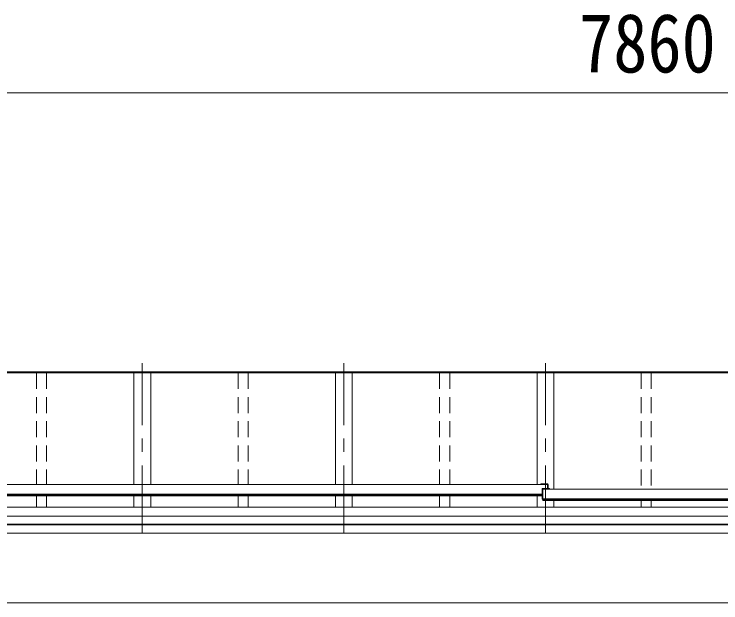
# Model space of a CAD drawing. Units: millimetres at full size, sheet at 1:40; details may follow other scales. Extents: x -11243 to 11243, y -7760 to 7760.
# Drawn here: x -6728 to -4624, y -2206 to -452 of the extents above; entities that cross this region are included whole.
import ezdxf
from ezdxf.enums import TextEntityAlignment as Align

# ---------------------------------------------------------------- set-up
doc = ezdxf.new("R2010")
doc.units = ezdxf.units.MM
doc.header["$LTSCALE"] = 40
doc.linetypes.add('CHAIN1', pattern=[8, 5, -1, 1, -1])
doc.linetypes.add('DASHED1', pattern=[1.8, 1.2, -0.6])
for name, color, linetype, lineweight in [('0-1_本体', 5, 'CHAIN1', 9), ('0-3_ELV2', 4, 'Continuous', 9), ('0-6_OTH_LINE', 6, 'Continuous', 9)]:
    doc.layers.add(name, color=color, linetype=linetype, lineweight=lineweight)
doc.styles.add('ＭＳ ゴシック', font='')
doc.styles.get('ＭＳ ゴシック').set_extended_font_data('MS Gothic')

msp = doc.modelspace()

# ---------------------------------------------------------------- linework, layer by layer
at = {"layer": '0-1_本体'}
for p, q in [((-6346.53, -1996.57), (-6346.53, -1492.39)), ((-5746.53, -1996.57), (-5746.53, -1492.39)), ((-5146.53, -1996.57), (-5146.53, -1492.39))]:
    msp.add_line(p, q, dxfattribs=at)
at = {"layer": '0-3_ELV2'}
for p, q in [((-946.53, -1520.01), (-8746.53, -1520.01)), ((-946.53, -1520.91), (-8746.53, -1520.91)), ((-949.53, -1517.74), (-8743.53, -1517.74)), ((-6371.53, -1520.83), (-6371.53, -1853.27)), ((-6321.53, -1520.83), (-6321.53, -1853.27)), ((-5771.53, -1520.83), (-5771.53, -1853.27)), ((-5721.53, -1520.83), (-5721.53, -1853.27)), ((-5171.53, -1520.83), (-5171.53, -1853.27)), ((-5121.53, -1520.83), (-5121.53, -1867.39)), ((-5160.73, -1851.11), (-5140.73, -1851.11)), ((-5160.73, -1851.11), (-5160.73, -1853.27)), ((-5140.73, -1853.27), (-8756.83, -1853.27)), ((-5160.73, -1852.65), (-5140.73, -1852.65)), ((-5156.53, -1867.23), (-5156.53, -1896.69)), ((-5134.53, -1865.23), (-5154.53, -1865.23)), ((-5154.53, -1901.28), (-5154.53, -1866.77)), ((-5134.53, -1866.77), (-5154.53, -1866.77)), ((-4538.53, -1867.39), (-5154.53, -1867.39)), ((-5140.73, -1865.23), (-5140.73, -1852.65)), ((-5138.73, -1853.11), (-5138.73, -1865.23)), ((-5134.53, -1865.23), (-5134.53, -1867.39)), ((-5156.53, -1882.3), (-8756.83, -1882.3)), ((-5156.53, -1884.05), (-8756.83, -1884.05)), ((-5156.53, -1887.16), (-8756.83, -1887.16)), ((-6371.53, -1887.16), (-6371.53, -1920.83)), ((-6321.53, -1887.16), (-6321.53, -1920.83)), ((-5771.53, -1887.16), (-5771.53, -1920.83)), ((-5721.53, -1887.16), (-5721.53, -1920.83)), ((-5171.53, -1887.16), (-5171.53, -1920.83)), ((-5154.53, -1896.69), (-5156.53, -1896.69)), ((-4538.53, -1896.42), (-5154.53, -1896.42)), ((-4538.53, -1898.17), (-5154.53, -1898.17)), ((-4538.53, -1901.28), (-5154.53, -1901.28)), ((-5121.53, -1901.28), (-5121.53, -1920.83)), ((-949.53, -1920.83), (-8743.53, -1920.83)), ((-949.53, -1947.35), (-8743.53, -1947.35)), ((-949.53, -1948.24), (-8743.53, -1948.24)), ((-949.53, -1971.46), (-8743.53, -1971.46)), ((-949.53, -1973.39), (-8743.53, -1973.39)), ((-949.53, -1998.42), (-8743.53, -1998.42)), ((-2761.41, -2206.14), (-8648.29, -2206.14))]:
    msp.add_line(p, q, dxfattribs=at)
at = {"layer": '0-3_ELV2', "linetype": 'DASHED1'}
for p, q in [((-6661.53, -1520.83), (-6661.53, -1853.27)), ((-6631.53, -1520.83), (-6631.53, -1853.27)), ((-6061.53, -1520.83), (-6061.53, -1853.27)), ((-6031.53, -1520.83), (-6031.53, -1853.27)), ((-5461.53, -1520.83), (-5461.53, -1853.27)), ((-5431.53, -1520.83), (-5431.53, -1853.27)), ((-4861.53, -1520.83), (-4861.53, -1867.39)), ((-4831.53, -1520.83), (-4831.53, -1867.39)), ((-6661.53, -1887.16), (-6661.53, -1920.83)), ((-6631.53, -1887.16), (-6631.53, -1920.83)), ((-6061.53, -1887.16), (-6061.53, -1920.83)), ((-6031.53, -1887.16), (-6031.53, -1920.83)), ((-5461.53, -1887.16), (-5461.53, -1920.83)), ((-5431.53, -1887.16), (-5431.53, -1920.83)), ((-4861.53, -1901.28), (-4861.53, -1920.83)), ((-4831.53, -1901.28), (-4831.53, -1920.83))]:
    msp.add_line(p, q, dxfattribs=at)
at = {"layer": '0-3_ELV2'}
for centre, start, end in [((-5140.73, -1853.11), 0, 90), ((-5154.53, -1867.23), 90, 180)]:
    msp.add_arc(centre, 2, start, end, dxfattribs=at)
at = {"layer": '0-6_OTH_LINE'}
msp.add_line((-8776.53, -686.77), (-916.53, -686.77), dxfattribs=at)

# ---------------------------------------------------------------- texts
at = {"layer": '0-6_OTH_LINE', "color": 7, "style": 'ＭＳ ゴシック', "width": 0.85}
msp.add_text('7860', height=176, dxfattribs=at).set_placement((-5046.53, -678.77), align=Align.BOTTOM_LEFT)

doc.saveas('drawing.dxf')
